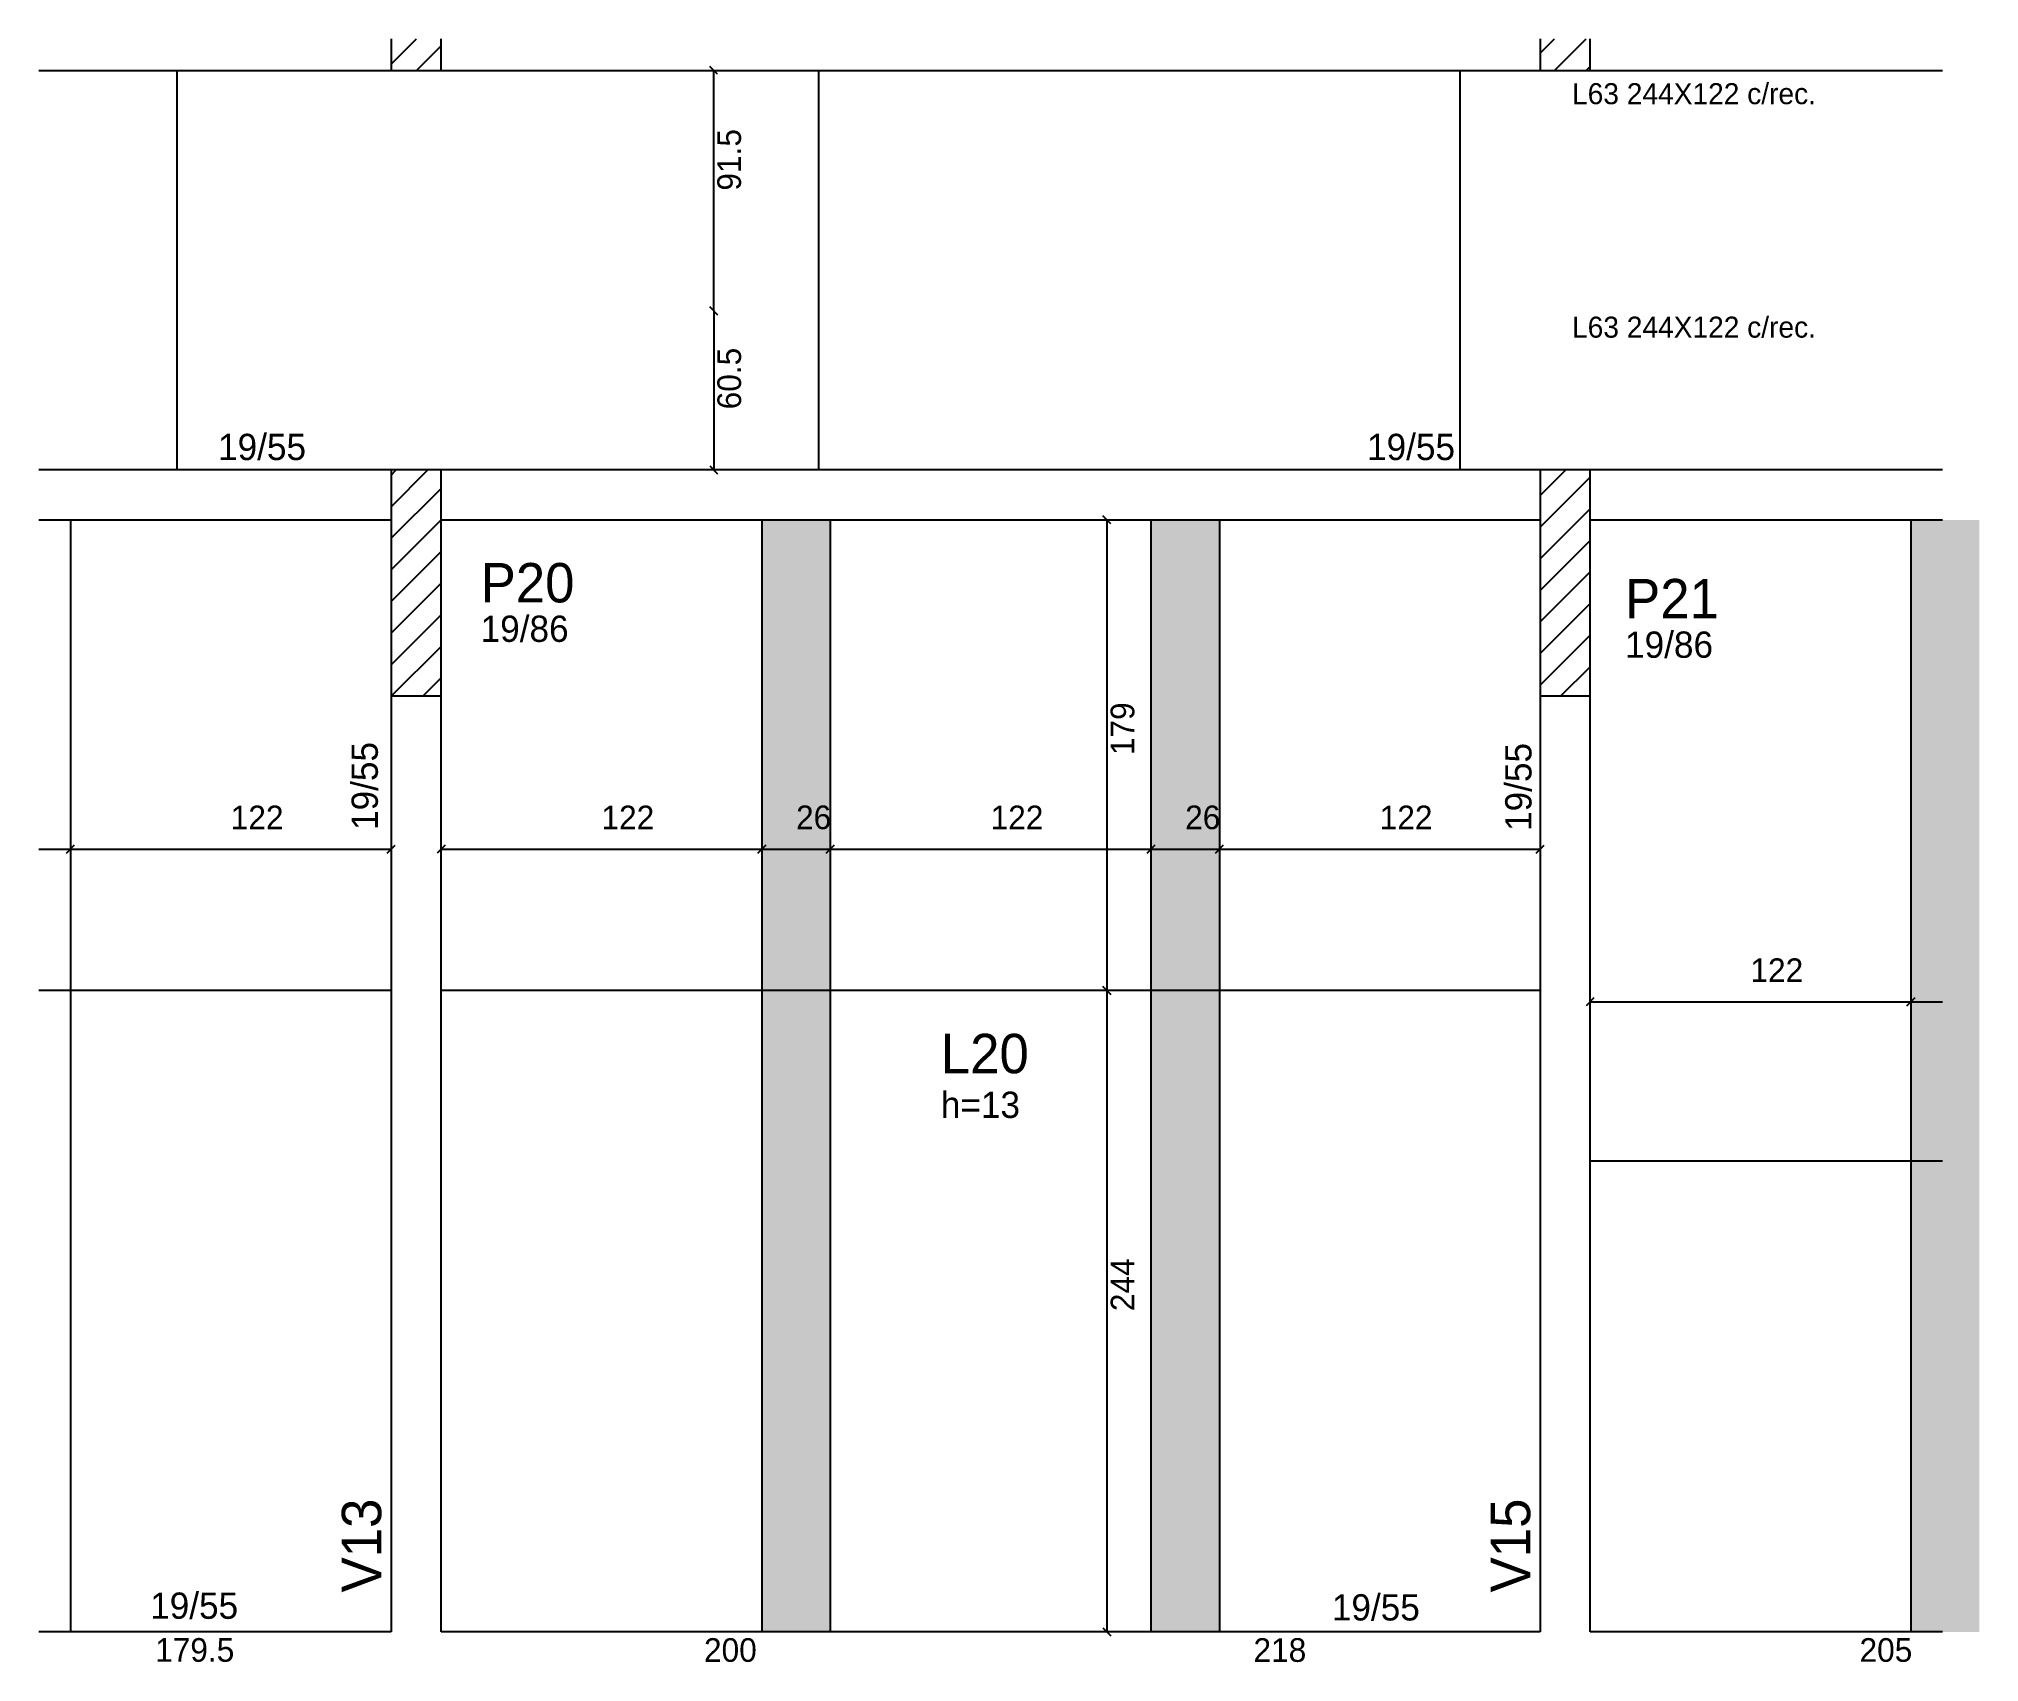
# Model space of a CAD drawing. Header units: metres. Extents: x 4356 to 5094, y 1674 to 2292.
import ezdxf

# ---------------------------------------------------------------- set-up
doc = ezdxf.new("R2010")
doc.units = ezdxf.units.M
for name, color, linetype in [('3', 7, 'Continuous'), ('4', 7, 'Continuous'), ('7', 7, 'Continuous'), ('9', 7, 'Continuous'), ('AUX00', 7, 'Continuous'), ('Hachura', 7, 'Continuous'), ('Painéis', 7, 'Continuous')]:
    doc.layers.add(name, color=color, linetype=linetype)

msp = doc.modelspace()

# ---------------------------------------------------------------- hatches: boundary and pattern name
at = {"layer": '9'}
h = msp.add_hatch(color=7, dxfattribs=at)
h.dxf.hatch_style = 1
h.paths.add_polyline_path([(4489.54, 1908.98), (4489.54, 2108.98), (4489.54, 1908.98), (4489.54, 1908.98)])
h = msp.add_hatch(color=7, dxfattribs=at)
h.dxf.hatch_style = 1
h.paths.add_polyline_path([(4508.54, 2108.98), (4508.54, 1908.98), (4508.54, 2108.98), (4508.54, 2108.98)])
at = {"layer": 'Hachura'}
h = msp.add_hatch(color=7, dxfattribs=at)
h.dxf.hatch_style = 1
h.paths.add_polyline_path([(4630.55, 1685.98), (4656.55, 1685.98), (4656.55, 2108.98), (4630.55, 2108.98), (4630.55, 1685.98)])
h = msp.add_hatch(color=7, dxfattribs=at)
h.dxf.hatch_style = 1
h.paths.add_polyline_path([(4778.55, 1685.98), (4804.55, 1685.98), (4804.55, 2108.98), (4778.55, 2108.98), (4778.55, 1685.98)])
h = msp.add_hatch(color=7, dxfattribs=at)
h.dxf.hatch_style = 1
h.paths.add_polyline_path([(5067.55, 1685.98), (5093.55, 1685.98), (5093.55, 2108.98), (5067.55, 2108.98), (5067.55, 1685.98)])

# ---------------------------------------------------------------- linework, layer by layer
at = {"layer": '3', "color": 3, "lineweight": 25}
for p, q in [((4489.54, 2282.27), (4499.24, 2291.98)), ((4499.26, 2279.98), (4508.54, 2289.25)), ((4926.54, 2286.53), (4931.99, 2291.98)), ((4932.01, 2279.98), (4944.01, 2291.98)), ((4944.03, 2279.98), (4945.54, 2281.48)), ((4489.54, 2113.98), (4503.53, 2127.98)), ((4489.54, 2126), (4491.51, 2127.98)), ((4926.54, 2118.23), (4936.28, 2127.98)), ((4489.54, 2101.96), (4508.54, 2120.96)), ((4926.54, 2106.21), (4945.54, 2125.21)), ((4926.54, 2094.19), (4945.54, 2113.19)), ((4489.54, 2089.94), (4508.54, 2108.94)), ((4489.54, 2077.92), (4508.54, 2096.92)), ((4926.54, 2082.17), (4945.54, 2101.17)), ((4926.54, 2070.15), (4945.54, 2089.15)), ((4489.54, 2065.9), (4508.54, 2084.9)), ((4926.54, 2058.13), (4945.54, 2077.13)), ((4489.54, 2053.88), (4508.54, 2072.88)), ((4489.66, 2041.98), (4508.54, 2060.86)), ((4926.54, 2046.11), (4945.54, 2065.11)), ((4934.43, 2041.98), (4945.54, 2053.09)), ((4501.68, 2041.98), (4508.54, 2048.84))]:
    msp.add_line(p, q, dxfattribs=at)
for points in [[(4355.55, 2279.98), (4489.54, 2279.98)], [(4508.54, 2279.98), (4926.54, 2279.98)], [(4945.54, 2279.98), (5079.55, 2279.98)], [(4489.54, 2127.98), (4355.55, 2127.98)], [(4926.54, 2127.98), (4508.54, 2127.98)], [(5079.55, 2127.98), (4945.54, 2127.98)], [(4355.55, 2108.98), (4489.54, 2108.98)], [(4508.54, 2108.98), (4926.54, 2108.98)], [(4945.54, 2108.98), (5079.55, 2108.98)], [(4489.54, 2041.98), (4489.54, 1685.98)], [(4508.54, 1685.98), (4508.54, 2041.98)], [(4926.54, 2041.98), (4926.54, 1685.98)], [(4945.54, 1685.98), (4945.54, 2041.98)], [(4489.54, 1685.98), (4355.55, 1685.98)], [(4926.54, 1685.98), (4508.54, 1685.98)], [(5079.55, 1685.98), (4945.54, 1685.98)]]:
    msp.add_lwpolyline(points, dxfattribs=at)
at = {"layer": '7', "color": 7, "lineweight": 25}
for points in [[(4489.54, 2291.98), (4489.54, 2279.98)], [(4508.54, 2279.98), (4508.54, 2291.98)], [(4926.54, 2291.98), (4926.54, 2279.98)], [(4945.54, 2279.98), (4945.54, 2291.98)], [(4489.54, 2279.98), (4508.54, 2279.98)], [(4926.54, 2279.98), (4945.54, 2279.98)], [(4508.54, 2127.98), (4489.54, 2127.98)], [(4489.54, 2127.98), (4489.54, 2041.98)], [(4508.54, 2041.98), (4508.54, 2127.98)], [(4945.54, 2127.98), (4926.54, 2127.98)], [(4926.54, 2127.98), (4926.54, 2041.98)], [(4945.54, 2041.98), (4945.54, 2127.98)], [(4489.54, 2041.98), (4508.54, 2041.98)], [(4926.54, 2041.98), (4945.54, 2041.98)]]:
    msp.add_lwpolyline(points, dxfattribs=at)
at = {"layer": 'Painéis', "color": 0, "lineweight": 25}
for p, q in [((4613.73, 2278.48), (4610.73, 2281.48)), ((4610.73, 2189.98), (4613.73, 2186.98)), ((4613.73, 2186.98), (4610.73, 2189.98)), ((4610.73, 2129.48), (4613.73, 2126.48)), ((4763.3, 2107.48), (4760.3, 2110.48)), ((4366.05, 1982.23), (4369.05, 1985.23)), ((4369.05, 1985.23), (4366.05, 1982.23)), ((4488.04, 1982.23), (4491.04, 1985.23)), ((4510.04, 1985.23), (4507.04, 1982.23)), ((4629.05, 1982.23), (4632.05, 1985.23)), ((4632.05, 1985.23), (4629.05, 1982.23)), ((4655.05, 1982.23), (4658.05, 1985.23)), ((4658.05, 1985.23), (4655.05, 1982.23)), ((4777.05, 1982.23), (4780.05, 1985.23)), ((4780.05, 1985.23), (4777.05, 1982.23)), ((4803.05, 1982.23), (4806.05, 1985.23)), ((4806.05, 1985.23), (4803.05, 1982.23)), ((4925.04, 1982.23), (4928.04, 1985.23)), ((4760.3, 1931.48), (4763.3, 1928.48)), ((4763.3, 1928.48), (4760.3, 1931.48)), ((4947.04, 1927.12), (4944.04, 1924.12)), ((5066.05, 1924.12), (5069.05, 1927.12)), ((5069.05, 1927.12), (5066.05, 1924.12)), ((4760.3, 1687.48), (4763.3, 1684.48))]:
    msp.add_line(p, q, dxfattribs=at)
at = {"layer": 'Painéis', "color": 200, "lineweight": 25}
for p, q in [((4408.04, 2279.98), (4408.04, 2127.98)), ((4652.04, 2279.98), (4652.04, 2127.98)), ((4896.04, 2279.98), (4896.04, 2127.98)), ((4367.55, 2108.98), (4367.55, 1685.98)), ((4630.55, 2108.98), (4630.55, 1685.98)), ((4656.55, 2108.98), (4656.55, 1685.98)), ((4778.55, 2108.98), (4778.55, 1685.98)), ((4804.55, 2108.98), (4804.55, 1685.98)), ((5067.55, 2108.98), (5067.55, 1685.98)), ((4489.45, 1929.98), (4355.55, 1929.98)), ((4926.45, 1929.98), (4508.45, 1929.98)), ((5079.55, 1864.98), (4945.45, 1864.98))]:
    msp.add_line(p, q, dxfattribs=at)
at = {"layer": 'Painéis', "color": 4, "lineweight": 25}
for p, q in [((4612.23, 2188.48), (4612.23, 2279.98)), ((4612.23, 2188.48), (4612.23, 2127.98)), ((4761.8, 2108.98), (4761.8, 1929.98)), ((4355.55, 1983.73), (4367.55, 1983.73)), ((4367.55, 1983.73), (4489.54, 1983.73)), ((4508.54, 1983.73), (4630.55, 1983.73)), ((4630.55, 1983.73), (4656.55, 1983.73)), ((4656.55, 1983.73), (4778.55, 1983.73)), ((4778.55, 1983.73), (4804.55, 1983.73)), ((4804.55, 1983.73), (4926.54, 1983.73)), ((4761.8, 1929.98), (4761.8, 1685.98)), ((4945.54, 1925.62), (5067.55, 1925.62)), ((5067.55, 1925.62), (5079.55, 1925.62))]:
    msp.add_line(p, q, dxfattribs=at)

# ---------------------------------------------------------------- texts
at = {"layer": '3', "color": 3, "lineweight": 25}
for s, p in [('19/55', (4423.73, 2131.73)), ('19/55', (4860.73, 2131.73)), ('19/86', (4523.59, 2062.56)), ('19/86', (4958.86, 2056.51)), ('h=13', (4698.62, 1881.47)), ('19/55', (4397.9, 1690.94)), ('19/55', (4847.34, 1690.3))]:
    msp.add_text(s, height=10, dxfattribs=at).set_placement(p)
for p in [(4484.5, 1991.02), (4923.27, 1990.65)]:
    msp.add_text('19/55', height=10, rotation=90, dxfattribs=at).set_placement(p)
at = {"layer": '4', "color": 4, "lineweight": 25}
for s, p in [('P20', (4523.59, 2077.56)), ('P21', (4958.86, 2071.51)), ('L20', (4698.62, 1898.47))]:
    msp.add_text(s, height=15, dxfattribs=at).set_placement(p)
for s, p in [('V13', (4485.79, 1700.98)), ('V15', (4922.79, 1700.98))]:
    msp.add_text(s, height=15, rotation=90, dxfattribs=at).set_placement(p)
at = {"layer": 'AUX00', "color": 7, "lineweight": 25}
for p in [(4938.69, 2267.1), (4938.69, 2178.29)]:
    msp.add_text('L63^J244X122^Jc/rec.', height=8, dxfattribs=at).set_placement(p)
at = {"layer": 'Painéis', "color": 240, "lineweight": 25}
for s, p in [('91.5', (4622.61, 2234.23)), ('60.5', (4622.63, 2151.02)), ('179', (4772.21, 2019.48)), ('244', (4772.23, 1807.98))]:
    msp.add_text(s, height=9, rotation=90, dxfattribs=at).set_placement(p)
for s, p in [('122', (4428.54, 1991.28)), ('122', (4569.54, 1991.28)), ('26', (4643.55, 1991.32)), ('122', (4717.55, 1991.28)), ('26', (4791.55, 1991.32)), ('122', (4865.54, 1991.28)), ('122', (5006.54, 1933.17)), ('179.5', (4399.79, 1674.6)), ('200', (4608.54, 1674.57)), ('218', (4817.54, 1674.56)), ('205', (5048.04, 1674.58))]:
    msp.add_text(s, height=9, dxfattribs=at).set_placement(p)

doc.saveas('drawing.dxf')
